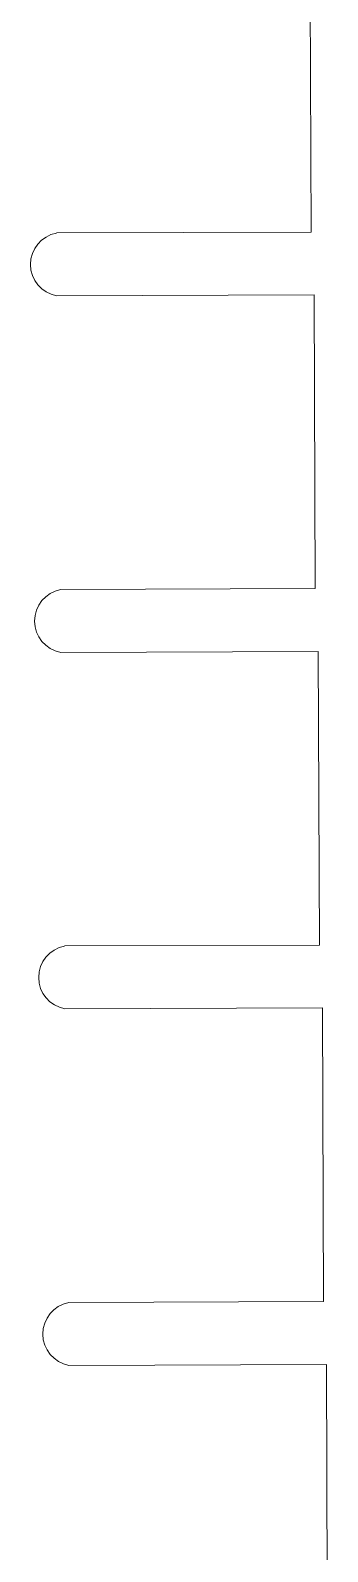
# Model space of a CAD drawing. Header units: millimetres. Extents: x 216896 to 446004, y 63591 to 243769.
# Drawn here: x 236605 to 239642, y 118716 to 134254 of the extents above; entities that cross this region are included whole.
import ezdxf

# ---------------------------------------------------------------- set-up
doc = ezdxf.new("R2010")
doc.units = ezdxf.units.MM
doc.layers.add('line pedestr', color=7, linetype='Continuous', lineweight=5, true_color=0x1c1c1c)

msp = doc.modelspace()

# ---------------------------------------------------------------- linework, layer by layer
at = {"layer": 'line pedestr'}
for p, q in [((239462, 135194), (239473, 132194)), ((239473, 132194), (236871, 132185)), ((239505, 131553), (236873, 131543)), ((239505, 131553), (239515, 128553)), ((239515, 128553), (236913, 128543)), ((239547, 127911), (236915, 127901)), ((239547, 127911), (239558, 124911)), ((239558, 124911), (236955, 124902)), ((239589, 124270), (236957, 124260)), ((239589, 124270), (239600, 121270)), ((239600, 121270), (236997, 121260)), ((239631, 120628), (236999, 120618)), ((239631, 120628), (239642, 117628))]:
    msp.add_line(p, q, dxfattribs=at)
for centre in [(236932, 131864), (236974, 128222), (237016, 124581), (237058, 120939)]:
    msp.add_arc(centre, 326, 100.7336, 259.5724, dxfattribs=at)

doc.saveas('drawing.dxf')
